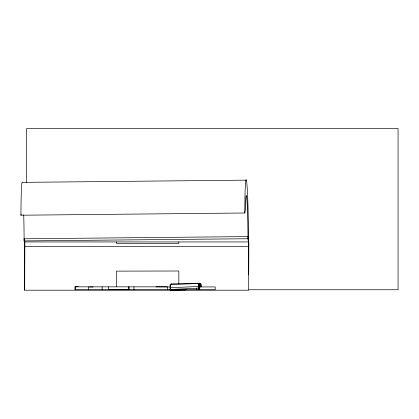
<?xml version="1.0" encoding="UTF-8"?>
<svg xmlns="http://www.w3.org/2000/svg" width="419" height="419" viewBox="0 0 419 419"><rect width="100%" height="100%" fill="white"/><g stroke="black" fill="none" stroke-linecap="round" stroke-linejoin="round"><path stroke-width="0.63" d="M24.663 243.083L24.669 244.382L24.103 238.799A35.269 1.247 89.4 0 0 23.705 214.874M24.621 255.422L24.58 246.372L24.679 290.199L248.703 290.199L248.766 241.936L24.773 241.936L24.69 274.932L24.632 263.064M24.773 241.936L24.711 290.199M247.943 237.72L247.943 236.588A35.269 1.247 89.4 0 0 246.854 198.706A35.269 1.247 89.4 0 0 245.471 208.432L244.79 213.004L20.95 215.214A50.909 1.802 89.4 0 1 22.485 182.365L246.33 180.154M248.766 241.936L248.682 274.932M198.622 284.176L198.569 283.385L170.151 284.731L170.397 290.519L186.544 289.754M171.219 284.506L171.251 283.878L199.963 283.228L200.031 284.176M199.931 283.857L199.963 283.228M184.276 290.121L184.292 289.749M200.863 283.71L200.973 285.449M20.95 215.214L21.118 214.072M170.324 287.774L198.747 286.428L198.8 287.586M199.606 285.538L199.722 287.801L198.81 287.843L198.842 289.691M170.407 289.487L198.831 288.141L198.8 287.565M198.826 289.299L199.732 289.257L199.722 287.801M24.103 238.799L247.943 236.588L248.509 242.172L248.498 235.698A50.909 1.802 89.4 0 0 246.571 181.223A50.909 1.802 89.4 0 0 244.79 213.004M24.098 238.767L24.103 240.915L247.948 238.736M24.805 246.372L248.797 246.372M78.285 286.659L75.022 286.659L75.022 289.749L215.219 289.749L215.219 286.931L199.523 286.931M89.493 287.02L93.133 287.02M108.484 289.388L128.937 289.388M248.949 289.749L398.05 289.749L398.05 128.481L26.607 128.481L26.607 182.674M247.886 238.589L248.509 242.172M24.103 240.915L24.721 244.492M200.9 284.407L200.947 284.889M171.251 283.878L171.313 284.522M199.585 285.239L199.528 284.375L199.544 284.92M198.611 283.857L198.658 284.773M198.648 284.511L198.7 285.585M199.664 286.711L199.496 283.694L199.564 285.496M198.695 285.391L198.747 286.538M200.025 283.873L200.062 284.878M199.575 285.915L199.622 286.915M170.287 288.23L170.151 284.731M199.538 285.04L199.596 286.224M200.973 284.857L201 286.182M200.062 284.627L200.13 286.837M198.59 284.092L198.569 283.385M201.005 285.763L201.026 287.036M200.099 285.606L200.135 286.748M199.69 287.251L199.701 288.481M196.495 288.057L196.495 289.749M178.84 241.936L178.84 243.36L116.477 243.319L116.477 241.936M178.84 283.742L178.84 270.993L116.477 271.135L116.477 286.764M170.025 289.749L170.025 286.931L155.936 286.842M167.48 289.749L167.48 286.842L75.226 286.842L75.226 289.749M133.96 286.842L133.96 289.749M128.937 286.842L128.937 289.749M128.843 286.842L128.843 289.749M108.484 286.842L108.484 289.749M102.11 286.842L102.11 289.749M88.671 286.842L88.671 289.749"/></g></svg>
